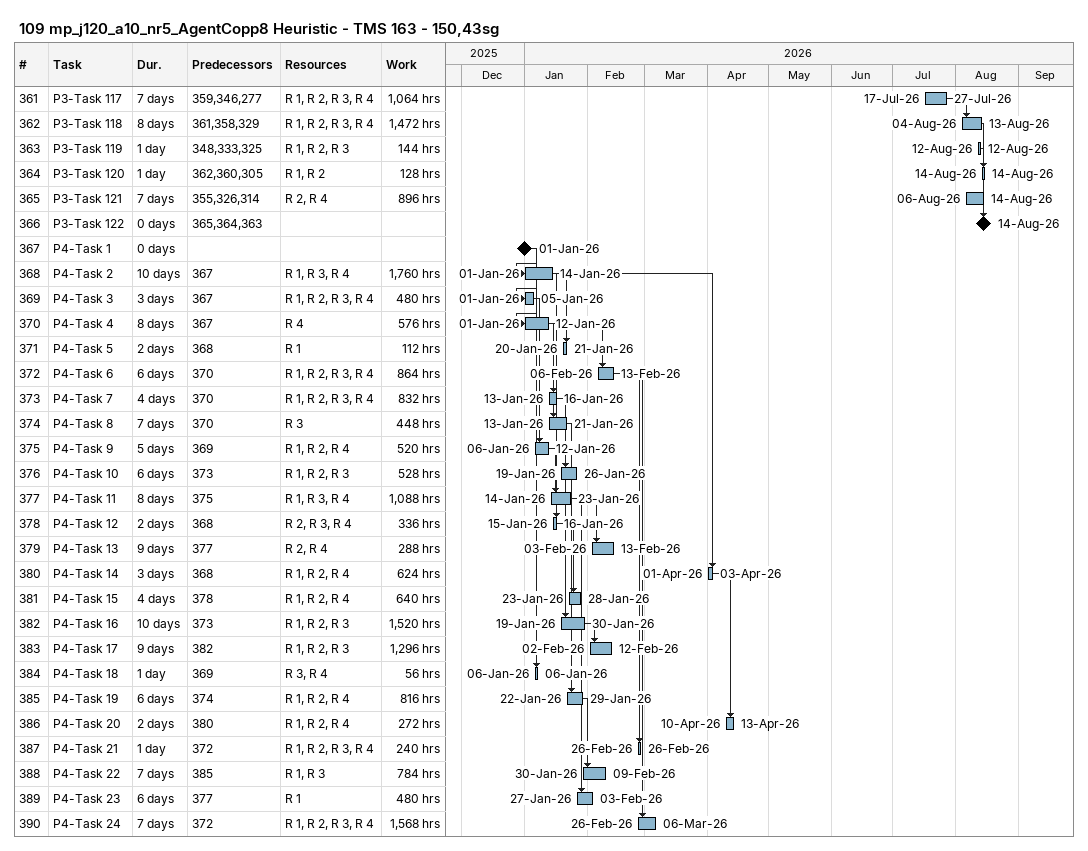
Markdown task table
109 mp_j120_a10_nr5_AgentCopp8 Heuristic - TMS 163 - 150,43sg

| ID | Task | Duration | Start | Finish | Predecessors | Resources | Work (h) |
|---|---|---|---|---|---|---|---|
| 361 | P3-Task 117 | 7d | 2026-07-17 | 2026-07-27 | 359, 346, 277 | R 1, R 2, R 3, R 4 | 1064 |
| 362 | P3-Task 118 | 8d | 2026-08-04 | 2026-08-13 | 361, 358, 329 | R 1, R 2, R 3, R 4 | 1472 |
| 363 | P3-Task 119 | 1d | 2026-08-12 | 2026-08-12 | 348, 333, 325 | R 1, R 2, R 3 | 144 |
| 364 | P3-Task 120 | 1d | 2026-08-14 | 2026-08-14 | 362, 360, 305 | R 1, R 2 | 128 |
| 365 | P3-Task 121 | 7d | 2026-08-06 | 2026-08-14 | 355, 326, 314 | R 2, R 4 | 896 |
| 366 | P3-Task 122 | 0d | 2026-08-14 | 2026-08-14 | 365, 364, 363 |  |  |
| 367 | P4-Task 1 | 0d | 2026-01-01 | 2026-01-01 |  |  |  |
| 368 | P4-Task 2 | 10d | 2026-01-01 | 2026-01-14 | 367 | R 1, R 3, R 4 | 1760 |
| 369 | P4-Task 3 | 3d | 2026-01-01 | 2026-01-05 | 367 | R 1, R 2, R 3, R 4 | 480 |
| 370 | P4-Task 4 | 8d | 2026-01-01 | 2026-01-12 | 367 | R 4 | 576 |
| 371 | P4-Task 5 | 2d | 2026-01-20 | 2026-01-21 | 368 | R 1 | 112 |
| 372 | P4-Task 6 | 6d | 2026-02-06 | 2026-02-13 | 370 | R 1, R 2, R 3, R 4 | 864 |
| 373 | P4-Task 7 | 4d | 2026-01-13 | 2026-01-16 | 370 | R 1, R 2, R 3, R 4 | 832 |
| 374 | P4-Task 8 | 7d | 2026-01-13 | 2026-01-21 | 370 | R 3 | 448 |
| 375 | P4-Task 9 | 5d | 2026-01-06 | 2026-01-12 | 369 | R 1, R 2, R 4 | 520 |
| 376 | P4-Task 10 | 6d | 2026-01-19 | 2026-01-26 | 373 | R 1, R 2, R 3 | 528 |
| 377 | P4-Task 11 | 8d | 2026-01-14 | 2026-01-23 | 375 | R 1, R 3, R 4 | 1088 |
| 378 | P4-Task 12 | 2d | 2026-01-15 | 2026-01-16 | 368 | R 2, R 3, R 4 | 336 |
| 379 | P4-Task 13 | 9d | 2026-02-03 | 2026-02-13 | 377 | R 2, R 4 | 288 |
| 380 | P4-Task 14 | 3d | 2026-04-01 | 2026-04-03 | 368 | R 1, R 2, R 4 | 624 |
| 381 | P4-Task 15 | 4d | 2026-01-23 | 2026-01-28 | 378 | R 1, R 2, R 4 | 640 |
| 382 | P4-Task 16 | 10d | 2026-01-19 | 2026-01-30 | 373 | R 1, R 2, R 3 | 1520 |
| 383 | P4-Task 17 | 9d | 2026-02-02 | 2026-02-12 | 382 | R 1, R 2, R 3 | 1296 |
| 384 | P4-Task 18 | 1d | 2026-01-06 | 2026-01-06 | 369 | R 3, R 4 | 56 |
| 385 | P4-Task 19 | 6d | 2026-01-22 | 2026-01-29 | 374 | R 1, R 2, R 4 | 816 |
| 386 | P4-Task 20 | 2d | 2026-04-10 | 2026-04-13 | 380 | R 1, R 2, R 4 | 272 |
| 387 | P4-Task 21 | 1d | 2026-02-26 | 2026-02-26 | 372 | R 1, R 2, R 3, R 4 | 240 |
| 388 | P4-Task 22 | 7d | 2026-01-30 | 2026-02-09 | 385 | R 1, R 3 | 784 |
| 389 | P4-Task 23 | 6d | 2026-01-27 | 2026-02-03 | 377 | R 1 | 480 |
| 390 | P4-Task 24 | 7d | 2026-02-26 | 2026-03-06 | 372 | R 1, R 2, R 3, R 4 | 1568 |
